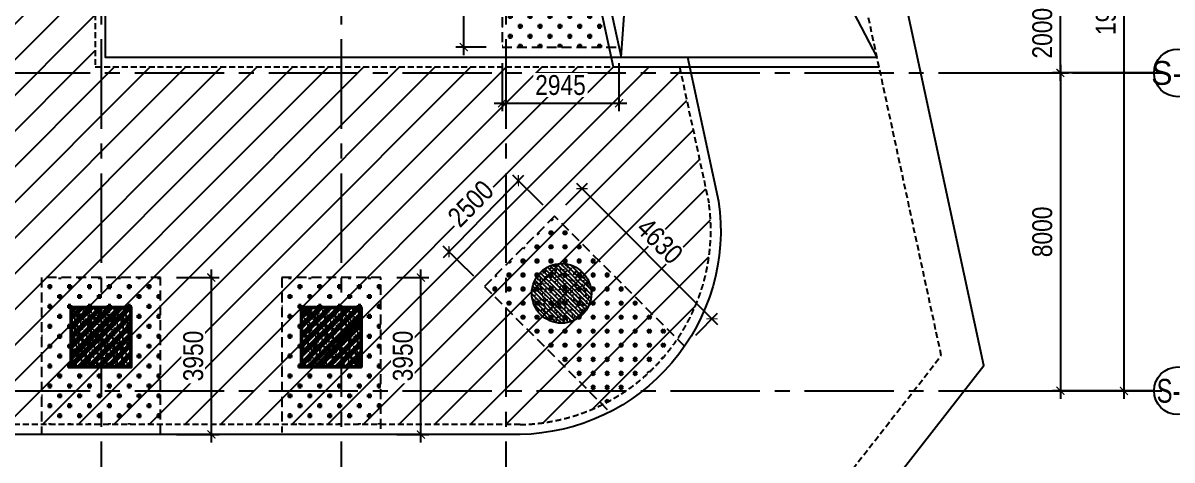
# Model space of a CAD drawing. Header units: millimetres. Extents: x -80883 to 1373228, y -532110 to 182357.
# Drawn here: x 1320670 to 1349616, y -337068 to -326069 of the extents above; entities that cross this region are included whole.
import ezdxf
from ezdxf.enums import TextEntityAlignment as Align

# ---------------------------------------------------------------- set-up
doc = ezdxf.new("R2010")
doc.units = ezdxf.units.MM
doc.header["$LTSCALE"] = 100
doc.header["$PDMODE"] = 32
doc.header["$PDSIZE"] = 2.5
for name, pattern in [('CENTER2', [1.125, 0.75, -0.125, 0.125, -0.125]), ('DASHED', [4.5, 3, -1.5]), ('HIDDEN', [0.375, 0.25, -0.125])]:
    doc.linetypes.add(name, pattern=pattern)
doc.layers.add('0-Hatch', color=250, linetype='Continuous', lineweight=40)
doc.layers.add('KT-Net cot vach', color=6, linetype='Continuous', lineweight=50)
for name, color, linetype in [('0-khuat', 3, 'HIDDEN'), ('ccu11-Khuat', 9, 'DASHED'), ('ccu11-Manh', 8, 'Continuous'), ('ccu12-Hatch', 250, 'Continuous'), ('ccu12-Thay', 7, 'Continuous'), ('ccu12-Truc', 13, 'CENTER2'), ('KC-Betong', 6, 'Continuous'), ('KC2-DIM', 251, 'Continuous'), ('KT-Dim', 8, 'Continuous'), ('Xref_ST_MBDV Cot vach 30.7.2022$0$Xref_ST_MBDV Cot vach 30.7.2022|Xref_ST_MBDV Cot vach 30.7.2022|Xref_ST_MBDV Cot vach 30.7.2022|Xref_ST_MBDV Cot vach 30.7.2022|A-CORE-OTLN', 2, 'Continuous'), ('Xref_ST_MBDV Cot vach 30.7.2022|Xref_ST_MBDV Cot vach 30.7.2022|Xref_ST_MBDV Cot vach 30.7.2022|Xref_ST_MBDV Cot vach 30.7.2022|A-GRID-SYM', 50, 'Continuous')]:
    doc.layers.add(name, color=color, linetype=linetype)
doc.styles.add('Arial Narrow', font='ARIALN.TTF')
doc.styles.add('HBA-Text', font='GOTHIC.TTF')
doc.dimstyles.new('ccu12-200', dxfattribs={"dimscale": 200, "dimtxt": 2.5, "dimasz": 1, "dimexe": 1, "dimexo": 2, "dimgap": 1, "dimtad": 1, "dimdec": 0, "dimrnd": 5, "dimdsep": 46, "dimtxsty": 'Arial Narrow', "dimblk": 'ARCHTICK', "dimcen": -1, "dimdle": 1, "dimclrd": 256, "dimclre": 256, "dimclrt": 3, "dimadec": 0, "dimazin": 2, "dimtfac": 0.1, "dimtdec": 0, "dimtmove": 0, "dimatfit": 1, "dimldrblk": 'ARCHTICK', "dimfxl": 1, "dimtvp": 0.8333333333333334, "dimtolj": 1, "dimtzin": 12, "dimarcsym": 0})

# ---------------------------------------------------------------- blocks, each defined once
blk = doc.blocks.new('MBKC-T1-PN')
at = {"layer": '0-Hatch', "ltscale": 2}
h = blk.add_hatch(dxfattribs=at)
h.set_pattern_fill('CROSS', color=256, scale=1000.000000000006, angle=90.00000000000001, style=0)
h.set_pattern_definition([(90, (1650195.804633926, -7899715.616671358), (-250.0000000000016, 250.0000000000015), [125.0000000000008, -375.0000000000023]), (180, (1650258.304633926, -7899653.116671358), (-250.0000000000015, -250.0000000000016), [125.0000000000008, -375.0000000000023])])
h.paths.add_polyline_path([(102827.906856725, -25926.6166713073), (102181.2426145945, -22926.6166713073), (100136.8046339147, -22926.6166713073), (100136.8046339147, -25926.6166713073)])
h = blk.add_hatch(dxfattribs=at)
h.set_pattern_fill('CROSS', color=256, scale=1000.000000000006, angle=135, style=0)
h.set_pattern_definition([(135, (6765303.630617171, -4505800.302151032), (-353.553390593276, -8.526512829121202e-14), [125.0000000000008, -375.0000000000023]), (225, (6765303.630617171, -4505711.913803384), (5.684341886080801e-14, -353.553390593276), [125.0000000000008, -375.0000000000023])])
edge = h.paths.add_edge_path()
edge.add_arc((100503.7394000648, -30535.27201428276), 4892.113990781871, 296.231031234144, 325.9103940284376)
edge.add_line((104555.2024366714, -33277.2469525006), (101460.0282505455, -30182.07276637491))
edge.add_line((101460.0282505455, -30182.07276637491), (99692.26129757916, -31949.83971934125))
edge.add_line((99692.26129757916, -31949.83971934125), (102666.0133782688, -34923.59180003055))
h = blk.add_hatch(dxfattribs=at)
h.set_pattern_fill('CROSS', color=256, scale=1000.000000000006, angle=90.00000000000001, style=0)
h.set_pattern_definition([(90, (1638595.804469733, -7908515.616611958), (-250.0000000000016, 250.0000000000014), [125.0000000000008, -375.0000000000023]), (180, (1638658.304469733, -7908453.116611958), (-250.0000000000014, -250.0000000000015), [125.0000000000008, -375.0000000000023])])
h.paths.add_polyline_path([(91536.80446972139, -31726.61661190941), (88536.80446972139, -31726.61661190941), (88536.80446972139, -35426.61506945355), (91536.80446972139, -35426.61506945355)])
h = blk.add_hatch(dxfattribs=at)
h.set_pattern_fill('CROSS', color=256, scale=1000.000000000006, angle=90.00000000000001, style=0)
h.set_pattern_definition([(90, (1644395.804469733, -7908515.616611962), (-250.0000000000016, 250.0000000000014), [125.0000000000008, -375.0000000000023]), (180, (1644458.304469733, -7908453.116611962), (-250.0000000000014, -250.0000000000015), [125.0000000000008, -375.0000000000023])])
h.paths.add_polyline_path([(94586.80446972139, -35426.61506945355), (97086.80446972139, -35426.61506945355), (97086.80446972139, -31726.61661191314), (94586.80446972139, -31726.6166119132)])
at = {"layer": 'ccu12-Hatch', "ltscale": 0.5}
h = blk.add_hatch(dxfattribs=at)
h.set_pattern_fill('ANSI31', color=256, scale=200)
h.set_pattern_definition([(45, (-1232600.871086698, 300749.4537652719), (-449.0128060534577, 449.0128060534577), [])])
edge = h.paths.add_edge_path()
edge.add_arc((39596.5258784194, -12165.34503250691), 24169.46523214078, 82.88137897741478, 110.3519449384467, ccw=False)
edge.add_line((42591.70211395179, 11817.81507882464), (58406.76826363965, 7707.460248947376))
edge.add_arc((57566.76677237987, 4896.279314257787), 2933.997401648627, 22.368302132014207, 73.36346853650582, ccw=False)
edge.add_line((60280.00056402339, 6012.837931064423), (65645.2552123724, -9495.342720050656))
edge.add_arc((69912.35162360128, -7700.789438651875), 4629.096376454211, 202.8094831940485, 267.8461387636046)
edge.add_line((69738.37575314008, -12326.61538209155), (89786.80552536738, -12326.61538209155))
edge.add_line((89786.80552536738, -12326.61538209155), (89786.80552536552, -14486.6249031527))
edge.add_line((89786.80552536552, -14486.6249031527), (90834.7687206131, -14486.62490315287))
edge.add_line((90834.7687206131, -14486.62490315287), (90834.76635349239, -14486.62703115697))
edge.add_line((90834.76635349239, -14486.62703115697), (93582.1413394094, -14486.62703115703))
edge.add_line((93582.1413394094, -14486.62703115703), (93582.14357479545, -14486.50828201312))
edge.add_line((93582.14357479545, -14486.50828201312), (97086.90349016106, -14486.6082508968))
edge.add_line((97086.90349016106, -14486.6082508968), (97086.90349016106, -24426.61538177478))
edge.add_line((97086.90349016106, -24426.61538177478), (89886.80552545143, -24426.6153830188))
edge.add_line((89886.80552545143, -24426.6153830188), (89886.80552545143, -26426.61538159492))
edge.add_line((89886.80552545143, -26426.61538159492), (104609.6535231646, -26426.61538159504))
edge.add_line((104609.6535231646, -26426.61538159504), (105347.4875280627, -29849.06259193434))
edge.add_arc((100503.7394000653, -30535.27201428305), 4892.113990781321, -88.98280526600831, 8.063382661788978, ccw=False)
edge.add_line((100590.5864808073, -35426.61506945355), (55455.55192690738, -35426.61506945355))
edge.add_arc((55461.66778308339, -30567.90211140737), 4858.716807180945, 197.5048071931062, 269.9278795506233, ccw=False)
edge.add_line((50827.94980508671, -32029.33521380113), (46319.23951797537, -19000.21078809898))
edge.add_arc((35342.89111414202, -23363.40948498569), 11811.76223731449, 21.6782725501053, 114.2965891740708)
edge.add_line((30482.82222025329, -12597.84133938845), (15440.22126940242, -17787.66880758357))
edge.add_arc((13548.83679810865, -12297.90464630711), 5806.448636187753, 244.533379235947, 289.01032906862923, ccw=False)
edge.add_arc((51601.22406761372, 27498.46431632899), 60602.85856022522, 217.6298442272399, 228.0027393231647, ccw=False)
edge.add_line((3605.473727127304, -9503.081798993808), (-504.3626536345109, -3435.722267398494))
edge.add_arc((2629.021960851969, -2740.241346217575), 3209.640611350007, 105.4996049737502, 192.5144003469773, ccw=False)
edge.add_line((1771.304140177555, 352.6720043509267), (31190.7288702894, 10495.31749677))
at = {"layer": '0-khuat', "ltscale": 10}
for points in [[(102436.984653458, -22926.6166713073), (100136.8046339147, -22926.6166713073), (100136.8046339147, -25926.6166713073), (103083.6488955882, -25926.6166713073)], [(104735.0709816902, -33457.11549751944), (101460.0282505455, -30182.07276637491), (99692.26129757916, -31949.83971934125), (102852.1971278689, -35109.77554963063)], [(91536.80446972139, -31726.61661190941), (88536.80446972139, -31726.61661190941)], [(97086.80446972139, -35534.60814153496), (97086.80446972139, -31726.61661191314), (94586.80446972139, -31726.61661191314), (94586.80446972139, -35629.42449469049)]]:
    blk.add_lwpolyline(points, dxfattribs=at)
at = {"layer": '0-khuat', "ltscale": 10, "extrusion": (1, 0, 0), "elevation": 88536.80446972139}
blk.add_lwpolyline([(-31726.61661190941, 0), (-35676.61506945355, -0.1207024955556514)], dxfattribs=at)
at = {"layer": '0-khuat', "ltscale": 10, "extrusion": (-1, 0, 0), "elevation": -91536.80446972139}
blk.add_lwpolyline([(35676.61506945355, -0.1235698724567536), (31726.61661190941, 0)], dxfattribs=at)
at = {"layer": 'ccu11-Khuat', "ltscale": 0.5, "elevation": -0.1248620286703281}
blk.add_lwpolyline([(64968.80776126846, -41910.76057298976), (105785.5588329488, -40620.72874475905), (111202.0284154711, -33691.14119643258), (92975.20629092376, 50866.59806175559)], dxfattribs=at)
blk.add_lwpolyline([(69738.37575314008, -12326.61538209155), (89786.80552536738, -12326.61538209155), (89786.80552536552, -14486.6249031527), (90834.7687206131, -14486.62490315287), (90834.76635349239, -14486.62703115697), (93582.1413394094, -14486.62703115703), (93582.14357479545, -14486.50828201312), (97086.90349016106, -14486.6082508968), (97086.90349016106, -24426.61538177478), (89886.80552545143, -24426.6153830188), (89886.80552545143, -26426.61538159492), (104609.6535231646, -26426.61538159504), (105347.4875280627, -29849.06259193434, -0.4507096037373304), (100590.5864808073, -35426.61506945355), (55455.55192690738, -35426.61506945355, -0.3269618123751123)], format="xyb", dxfattribs=at)
at = {"layer": 'ccu12-Thay', "ltscale": 0.5}
for p, q in [((98595.14522089227, -5103.583406818507, -0.1248620286703281), (103137.5374738472, -26176.61616639997, -0.1248620286703281)), ((103137.5374738472, -26176.61616639997, -0.1248620286703281), (109582.2368706344, -26176.61616486043, -0.1248620286703281))]:
    blk.add_line(p, q, dxfattribs=at)
at = {"layer": 'ccu12-Thay', "ltscale": 0.5, "elevation": -0.1248620286703281}
blk.add_lwpolyline([(69743.14055128163, -12076.61538209155), (90036.80552536761, -12076.61538209155), (90036.80552536575, -14236.62490315275), (91486.80552544771, -14236.62490315299), (91486.803158327, -14236.62703115703), (93336.803158327, -14236.62703115703), (93336.80552544771, -14236.50128395105), (97336.90349016106, -14236.61538173171), (97336.90349016106, -24676.61538173159), (90136.80552545143, -24676.61538297561), (90136.80552545143, -26176.61538159492), (104811.5005761045, -26176.61538159504), (105593.7363485578, -29805.02044220309, -0.4513714951595503), (100592.7780615496, -35676.61506945355), (55455.39655799186, -35676.61506945355, -0.3267809868965265)], format="xyb", dxfattribs=at)
blk.add_lwpolyline([(104753.6921597233, -3776.06702514831), (98350.75843804004, -5156.262628219614), (102935.6841215885, -26426.61616644816), (109636.1255574757, -26426.61616484757)], dxfattribs=at)
at = {"layer": 'KC2-DIM', "ltscale": 0.5, "elevation": -0.1248620286703281}
for points in [[(103137.5374738472, -26176.61616639997), (104753.6924222333, -3776.068242982205)], [(98609.8034433003, -5200.903861337749), (109582.2368706344, -26176.61616486043)]]:
    blk.add_lwpolyline(points, dxfattribs=at)
at = {"layer": 'Xref_ST_MBDV Cot vach 30.7.2022$0$Xref_ST_MBDV Cot vach 30.7.2022|Xref_ST_MBDV Cot vach 30.7.2022|Xref_ST_MBDV Cot vach 30.7.2022|Xref_ST_MBDV Cot vach 30.7.2022|A-CORE-OTLN', "color": 6, "elevation": -0.1248620286703281}
blk.add_lwpolyline([(64931.80699950433, -42912.42932635889), (106285.1043480842, -41605.43971103476), (112278.2305070565, -33938.10367710376), (93952.75382619351, 51077.31307376944)], dxfattribs=at)
blk = doc.blocks.new('GRID-SYM-flat-85')
at = {"layer": 'Xref_ST_MBDV Cot vach 30.7.2022|Xref_ST_MBDV Cot vach 30.7.2022|Xref_ST_MBDV Cot vach 30.7.2022|Xref_ST_MBDV Cot vach 30.7.2022|A-GRID-SYM'}
blk.add_ellipse((0, 0), major_axis=(-899.9839282080502, 5.37856553410893), ratio=1, dxfattribs=at)
at = {"layer": 'Xref_ST_MBDV Cot vach 30.7.2022|Xref_ST_MBDV Cot vach 30.7.2022|Xref_ST_MBDV Cot vach 30.7.2022|Xref_ST_MBDV Cot vach 30.7.2022|A-GRID-SYM', "style": 'HBA-Text'}
blk.add_attdef('GRID', text='', height=900.0000000000003, rotation=359.630251078169, dxfattribs=at).set_placement((9.578760419288606e-21, 1.60279360265213e-18, 5.362191130063174e-08), align=Align.MIDDLE_CENTER)
blk = doc.blocks.new('GRID-SYM-flat-86')
at = {"layer": 'Xref_ST_MBDV Cot vach 30.7.2022|Xref_ST_MBDV Cot vach 30.7.2022|Xref_ST_MBDV Cot vach 30.7.2022|Xref_ST_MBDV Cot vach 30.7.2022|A-GRID-SYM'}
blk.add_ellipse((0, 0), major_axis=(-899.9839282080502, 5.37856553410893), ratio=1, dxfattribs=at)
at = {"layer": 'Xref_ST_MBDV Cot vach 30.7.2022|Xref_ST_MBDV Cot vach 30.7.2022|Xref_ST_MBDV Cot vach 30.7.2022|Xref_ST_MBDV Cot vach 30.7.2022|A-GRID-SYM', "style": 'HBA-Text'}
blk.add_attdef('GRID', text='', height=900.0000000000003, rotation=359.6302510781834, dxfattribs=at).set_placement((-3.313819860899584e-20, -5.54494427347405e-18, -1.855076720465948e-07), align=Align.MIDDLE_CENTER)
blk = doc.blocks.new('_ARCHTICK')
at = {"color": 0, "linetype": 'ByBlock', "const_width": 0.15}
blk.add_lwpolyline([(-0.5, -0.5), (0.5, 0.5)], dxfattribs=at)
blk = doc.blocks.new('*D1095')
at = {"layer": 'Defpoints', "color": 0, "transparency": 16777216}
for p in [(420808.1932698449, -72696.27179369514), (420808.1932698449, -92196.27179369555), (424766.3851447776, -92196.27179369555)]:
    blk.add_point(p, dxfattribs=at)
at = {"layer": 'KT-Dim', "lineweight": -2, "transparency": 16777216}
for p, q in [((424766.3851447776, -72496.27179369514), (424766.3851447776, -92396.27179369555)), ((421208.1932698449, -72696.27179369514), (424966.3851447776, -72696.27179369514)), ((421208.1932698449, -92196.27179369555), (424966.3851447776, -92196.27179369555))]:
    blk.add_line(p, q, dxfattribs=at)
at = {"layer": 'KT-Dim', "lineweight": -2, "transparency": 16777216, "xscale": 200, "yscale": 200, "zscale": 200}
for p, rotation in [((424766.3851447776, -72696.27179369514), 90), ((424766.3851447776, -92196.27179369555), 270)]:
    blk.add_blockref('_ARCHTICK', p, dxfattribs=dict(at, rotation=rotation))
at = {"layer": 'KT-Dim', "color": 3, "transparency": 16777216, "insert": (424311.0986509167, -82446.27179369544), "char_height": 500, "attachment_point": 5, "rotation": 90, "style": 'Arial Narrow'}
blk.add_mtext('\\A1;19500', dxfattribs=at)
blk = doc.blocks.new('*D1096')
at = {"layer": 'Defpoints', "color": 0, "transparency": 16777216}
for p in [(420808.1932698449, -84196.27186136894), (420808.1932698449, -92196.27179369555), (423166.3851447776, -92196.27179369555)]:
    blk.add_point(p, dxfattribs=at)
at = {"layer": 'KT-Dim', "lineweight": -2, "transparency": 16777216}
for p, q in [((421208.1932698449, -84196.27186136894), (423366.3851447776, -84196.27186136894)), ((423166.3851447776, -83996.27186136894), (423166.3851447776, -92396.27179369555)), ((421208.1932698449, -92196.27179369555), (423366.3851447776, -92196.27179369555))]:
    blk.add_line(p, q, dxfattribs=at)
at = {"layer": 'KT-Dim', "lineweight": -2, "transparency": 16777216, "xscale": 200, "yscale": 200, "zscale": 200}
for p, rotation in [((423166.3851447776, -84196.27186136894), 90), ((423166.3851447776, -92196.27179369555), 270)]:
    blk.add_blockref('_ARCHTICK', p, dxfattribs=dict(at, rotation=rotation))
at = {"layer": 'KT-Dim', "color": 3, "transparency": 16777216, "insert": (422711.0986509167, -88196.27182753234), "char_height": 500, "attachment_point": 5, "rotation": 90, "style": 'Arial Narrow'}
blk.add_mtext('\\A1;8000', dxfattribs=at)
blk = doc.blocks.new('*D1055')
at = {"layer": 'Defpoints', "color": 0, "transparency": 16777216}
for p in [(420308.068988459, -82196.27186136981), (423166.3851447753, -82196.27186136981), (420808.1932698449, -84196.27186136894)]:
    blk.add_point(p, dxfattribs=at)
at = {"layer": 'KT-Dim', "lineweight": -2, "transparency": 16777216}
for p, q in [((420708.068988459, -82196.27186136981), (423366.3851447753, -82196.27186136981)), ((423166.3851447753, -84396.27186136894), (423166.3851447753, -81996.27186136981)), ((421208.1932698449, -84196.27186136894), (423366.3851447753, -84196.27186136894))]:
    blk.add_line(p, q, dxfattribs=at)
at = {"layer": 'KT-Dim', "lineweight": -2, "transparency": 16777216, "xscale": 200, "yscale": 200, "zscale": 200}
for p, rotation in [((423166.3851447753, -82196.27186136981), 90), ((423166.3851447753, -84196.27186136894), 270)]:
    blk.add_blockref('_ARCHTICK', p, dxfattribs=dict(at, rotation=rotation))
at = {"layer": 'KT-Dim', "color": 3, "transparency": 16777216, "insert": (422711.0986509143, -83196.27186136947), "char_height": 500, "attachment_point": 5, "rotation": 90, "style": 'Arial Narrow'}
blk.add_mtext('\\A1;2000', dxfattribs=at)
blk = doc.blocks.new('*U151')
h = blk.add_hatch()
h.set_pattern_fill('VATLIEU04', color=250, scale=40, style=0, pattern_type=2)
h.set_pattern_definition([(49.99999999999999, (550, -550), (286.9040730403014, -25.10085399303804), [30, -330]), (355, (550, -550), (-55.50053344520001, 300.8768534800047), [24, -264]), (100.4514, (573.908672, -552.091736), (231.4037526856086, 275.7758168243814), [25.496076, -280.4568448]), (46.18420000000001, (550, -470), (426.8964194502578, -66.20760573160723), [45, -495]), (96.6356, (585.574698, -475.5173228), (373.8650822194813, 389.6471483601767), [38.2441152, -420.6852]), (351.1842, (550, -470), (373.8647780534509, 389.6474403701299), [36, -396]), (21, (590, -490), (238.7628208473847, -161.0475562661355), [30, -330]), (326.0000000000001, (590, -490), (97.32613276863269, 290.0600180187412), [24, -264]), (71.4514, (609.8968932, -503.4206424), (336.089051432596, 129.012198683981), [25.496076, -280.4568448]), (37.50000000000001, (550, -550), (4.863942126916267, 133.1575415325246), [0, -260.8, 0, -268, 0, -265]), (7.499999999999999, (550, -550), (105.2278149768594, 157.7646847529441), [0, -152.8, 0, -254.8, 0, -101]), (327.5, (460.8, -550), (213.5289744689636, -9.021948693751902), [0, -100, 0, -312, 0, -414]), (317.5, (420.8, -550), (233.2744677369545, 40.04199293292709), [0, -130, 0, -207.2, 0, -294]), (45, (550, -550), (-120.2081528017131, 120.2081528017131), []), (45, (550, -501), (-120.2081528017131, 120.2081528017131), [])])
h.paths.add_polyline_path([(-475, 475), (1025, 475), (1025, -1025), (-475, -1025)])
at = {"color": 6, "ltscale": 0.25}
blk.add_lwpolyline([(-475, 475), (1025, 475), (1025, -1025), (-475, -1025)], close=True, dxfattribs=at)
at = {"layer": 'Defpoints', "linetype": 'ByBlock', "ltscale": 30}
for p, q in [((1025, 475), (-475, -1025)), ((-475, 475), (1025, -1025))]:
    blk.add_line(p, q, dxfattribs=at)
blk = doc.blocks.new('MBDV-B1-T1-PN')
at = {"layer": 'ccu12-Hatch', "ltscale": 0.5}
h = blk.add_hatch(dxfattribs=at)
h.set_pattern_fill('BETONG', color=256, scale=50, angle=90, pattern_type=2)
h.set_pattern_definition([(90, (-625896.838224031, 300674.5951627561), (-259.8076212, 1.59086285848334e-14), [6.25, -143.75]), (90, (-625907.663541581, 300674.5951627561), (-259.8076212, 1.59086285848334e-14), [6.25, -143.75]), (210, (-625896.838224031, 300674.5951627561), (129.9038105999999, -225.0000000560045), [6.25, -143.75]), (210, (-625902.250882831, 300683.9701627561), (129.9038105999999, -225.0000000560045), [6.25, -143.75]), (90, (-626026.7420346311, 300749.5951627561), (-259.8076212, 1.59086285848334e-14), [6.25, -143.75]), (90, (-626037.5673521811, 300749.5951627561), (-259.8076212, 1.59086285848334e-14), [6.25, -143.75]), (210, (-626026.7420346311, 300749.5951627561), (129.9038105999999, -225.0000000560045), [6.25, -143.75]), (210, (-626032.154693431, 300758.9701627561), (129.9038105999999, -225.0000000560045), [6.25, -143.75]), (150, (-625896.838224031, 300680.8451627561), (-129.9038106, -225.0000000560045), [6.25, -143.75]), (150, (-625902.250882831, 300671.4701627561), (-129.9038106, -225.0000000560045), [6.25, -143.75]), (150, (-625766.934413431, 300755.8451627561), (-129.9038106, -225.0000000560045), [6.25, -143.75]), (150, (-625772.347072231, 300746.4701627561), (-129.9038106, -225.0000000560045), [6.25, -143.75]), (135, (-625896.838224031, 300674.5951627561), (-53.03300858899107, -53.03300858899107), []), (140, (-625896.838224031, 300674.5951627561), (31.37606749129758, 358.6300913003767), [37.5, -412.5]), (85.00000000000001, (-625896.838224031, 300674.5951627561), (-376.0960668500059, -69.37566680649998), [30, -330]), (190.4514, (-625894.223554031, 300704.4810027561), (-344.7197710304768, 289.2546908570108), [31.870095, -350.571056]), (136.1842, (-625996.838224031, 300674.5951627561), (82.75950716450907, 533.6205243128222), [56.24999999999995, -618.7499999999992]), (186.6356, (-625989.941570531, 300719.0635352561), (-487.0589354502208, 467.3313527743517), [47.805144, -525.8565]), (81.18420000000005, (-625996.838224031, 300674.5951627561), (-487.0593004626622, 467.3309725668137), [45, -495]), (111, (-625971.838224031, 300724.5951627561), (201.3094453326694, 298.4535260592309), [37.5, -412.5]), (56.00000000000004, (-625971.838224031, 300724.5951627561), (-362.5750225234265, 121.6576659607909), [30, -330]), (161.4514, (-625955.0624210311, 300749.4662792561), (-161.2652483549762, 420.111314290745), [31.87009499999998, -350.5710559999996]), (127.5, (-625896.838224031, 300674.5951627561), (-166.4469269156558, 6.079927658645344), [0, -326, 0, -335, 0, -331.25]), (97.49999999999993, (-625896.838224031, 300674.5951627561), (-197.2058559411801, 131.5347687210743), [0, -191, 0, -318.5, 0, -126.25]), (57.49999999999999, (-625896.838224031, 300563.0951627561), (11.27743586718989, 266.9112180862045), [0, -124.9999999999999, 0, -389.9999999999996, 0, -517.4999999999992]), (47.5, (-625896.838224031, 300513.0951627561), (-50.05249116615884, 291.5930846711931), [0, -162.5, 0, -259, 0, -367.5])])
edge = h.paths.add_edge_path()
edge.add_arc((101636.8034040495, -32126.61572086334), 750, 0, 360)
at = {"layer": 'KC-Betong', "ltscale": 0.5}
blk.add_circle((101636.8034040495, -32126.61572086334, -4.45853799861673e-05), 750, dxfattribs=at)
at = {"layer": 'KT-Net cot vach'}
for p in [(89761.80448012985, -32951.61705750698), (95561.80448012985, -32951.61705751001)]:
    blk.add_blockref('*U151', p, dxfattribs=at)
blk = doc.blocks.new('*D1246')
at = {"layer": 'Defpoints', "color": 0, "ltscale": 0.5, "transparency": 16777216}
for p in [(1324137.67555642, -332476.0705169245), (1325416.04846811, -332476.0705169245), (1324137.67555642, -336426.0688347255, -0.1235698724567536)]:
    blk.add_point(p, dxfattribs=at)
at = {"layer": 'KC2-DIM', "lineweight": -2, "ltscale": 0.5, "transparency": 16777216}
for p, q in [((1325416.04846811, -336626.0688347255), (1325416.04846811, -332276.0705169245)), ((1324537.67555642, -332476.0705169245), (1325616.04846811, -332476.0705169245)), ((1324537.67555642, -336426.0688347255), (1325616.04846811, -336426.0688347255))]:
    blk.add_line(p, q, dxfattribs=at)
at = {"layer": 'KC2-DIM', "lineweight": -2, "ltscale": 0.5, "transparency": 16777216, "xscale": 200, "yscale": 200, "zscale": 200}
for p, rotation in [((1325416.04846811, -332476.0705169245), 90), ((1325416.04846811, -336426.0688347255), 270)]:
    blk.add_blockref('_ARCHTICK', p, dxfattribs=dict(at, rotation=rotation))
at = {"layer": 'KC2-DIM', "color": 3, "ltscale": 0.5, "transparency": 16777216, "insert": (1324960.761974249, -334451.0696758254), "char_height": 500, "attachment_point": 5, "rotation": 90, "style": 'Arial Narrow', "bg_fill": 3, "box_fill_scale": 1.1, "bg_fill_color": 256, "bg_fill_true_color": 13158600, "bg_fill_transparency": 0}
blk.add_mtext('\\A1;3950', dxfattribs=at)
blk = doc.blocks.new('*D1265')
at = {"layer": 'Defpoints', "color": 0, "ltscale": 0.5, "transparency": 16777216}
for p in [(1329687.67555642, -332476.0703771851), (1330695.605791946, -332476.0703771851), (1329687.67555642, -336426.0688347255, -0.1248620286703281)]:
    blk.add_point(p, dxfattribs=at)
at = {"layer": 'KC2-DIM', "lineweight": -2, "ltscale": 0.5, "transparency": 16777216}
for p, q in [((1330695.605791946, -336626.0688347255), (1330695.605791946, -332276.0703771851)), ((1330087.67555642, -332476.0703771851), (1330895.605791946, -332476.0703771851)), ((1330087.67555642, -336426.0688347255), (1330895.605791946, -336426.0688347255))]:
    blk.add_line(p, q, dxfattribs=at)
at = {"layer": 'KC2-DIM', "lineweight": -2, "ltscale": 0.5, "transparency": 16777216, "xscale": 200, "yscale": 200, "zscale": 200}
for p, rotation in [((1330695.605791946, -332476.0703771851), 90), ((1330695.605791946, -336426.0688347255), 270)]:
    blk.add_blockref('_ARCHTICK', p, dxfattribs=dict(at, rotation=rotation))
at = {"layer": 'KC2-DIM', "color": 3, "ltscale": 0.5, "transparency": 16777216, "insert": (1330240.319298085, -334451.0696059556), "char_height": 500, "attachment_point": 5, "rotation": 90, "style": 'Arial Narrow', "bg_fill": 3, "box_fill_scale": 1.1, "bg_fill_color": 256, "bg_fill_true_color": 13158600, "bg_fill_transparency": 0}
blk.add_mtext('\\A1;3950', dxfattribs=at)
blk = doc.blocks.new('*D1276')
at = {"layer": '0-Hatch', "lineweight": -2, "ltscale": 0.5, "transparency": 16777216}
for p, q in [((1331261.027330371, -331968.9893759752), (1333290.037088247, -329896.8111374916)), ((1333775.095297601, -330651.6764808624), (1333007.210043033, -329899.7881319204)), ((1332025.93559051, -332438.0506797037), (1331258.050335942, -331686.1623307617))]:
    blk.add_line(p, q, dxfattribs=at)
at = {"layer": 'Defpoints', "color": 0, "ltscale": 0.5, "transparency": 16777216}
for p in [(1333150.112062854, -330039.7131573128), (1334060.899337243, -330931.526531647), (1332311.739630152, -332717.9007304883)]:
    blk.add_point(p, dxfattribs=at)
at = {"layer": '0-Hatch', "lineweight": -2, "ltscale": 0.5, "transparency": 16777216, "xscale": 200, "yscale": 200, "zscale": 200}
for p, rotation in [((1333150.112062854, -330039.7131573128), 45.60306438295845), ((1331400.952355763, -331826.0873561541), 225.6030643829585)]:
    blk.add_blockref('_ARCHTICK', p, dxfattribs=dict(at, rotation=rotation))
at = {"layer": '0-Hatch', "color": 3, "ltscale": 0.5, "transparency": 16777216, "insert": (1331950.225411459, -330614.3703856621), "char_height": 500, "attachment_point": 5, "rotation": 45.60306438295845, "style": 'Arial Narrow', "bg_fill": 3, "box_fill_scale": 1.1, "bg_fill_color": 256, "bg_fill_true_color": 13158600, "bg_fill_transparency": 0}
blk.add_mtext('\\A1;2500', dxfattribs=at)
blk = doc.blocks.new('*D1277')
at = {"layer": '0-Hatch', "lineweight": -2, "ltscale": 0.5, "transparency": 16777216}
for p, q in [((1334343.742049718, -330648.6838191723), (1334893.713625012, -330098.712243878)), ((1334610.870912538, -330098.7122438779), (1338168.756356157, -333656.597687497)), ((1337618.784780863, -333923.7265503167), (1338168.756356157, -333373.7549750225))]:
    blk.add_line(p, q, dxfattribs=at)
at = {"layer": 'Defpoints', "color": 0, "ltscale": 0.5, "transparency": 16777216}
for p in [(1334060.899337243, -330931.5265316469), (1338027.33499992, -333515.1763312598), (1337335.942068388, -334206.5692627913)]:
    blk.add_point(p, dxfattribs=at)
at = {"layer": '0-Hatch', "lineweight": -2, "ltscale": 0.5, "transparency": 16777216, "xscale": 200, "yscale": 200, "zscale": 200}
for p, rotation in [((1334752.292268775, -330240.1336001153), 135.0000000000015), ((1338027.33499992, -333515.1763312598), 315.0000000000015)]:
    blk.add_blockref('_ARCHTICK', p, dxfattribs=dict(at, rotation=rotation))
at = {"layer": '0-Hatch', "color": 3, "ltscale": 0.5, "transparency": 16777216, "insert": (1336711.749801539, -331555.7187984958), "char_height": 500, "attachment_point": 5, "rotation": 315.00000000000153, "style": 'Arial Narrow', "bg_fill": 3, "box_fill_scale": 1.1, "bg_fill_color": 256, "bg_fill_true_color": 13158600, "bg_fill_transparency": 0}
blk.add_mtext('\\A1;4630', dxfattribs=at)
blk = doc.blocks.new('*D1286')
at = {"layer": 'Defpoints', "color": 0, "ltscale": 0.5, "transparency": 16777216}
for p in [(1332737.675720613, -326676.0704365792), (1335684.519982286, -326676.0704365792), (1335684.519982286, -328089.0277494064)]:
    blk.add_point(p, dxfattribs=at)
at = {"layer": 'KC2-DIM', "lineweight": -2, "ltscale": 0.5, "transparency": 16777216}
for p, q in [((1332737.675720613, -327076.0704365792), (1332737.675720613, -328289.0277494064)), ((1335684.519982286, -327076.0704365792), (1335684.519982286, -328289.0277494064)), ((1332537.675720613, -328089.0277494064), (1335884.519982286, -328089.0277494064))]:
    blk.add_line(p, q, dxfattribs=at)
at = {"layer": 'KC2-DIM', "lineweight": -2, "ltscale": 0.5, "transparency": 16777216, "xscale": 200, "yscale": 200, "zscale": 200, "rotation": 180}
blk.add_blockref('_ARCHTICK', (1332737.675720613, -328089.0277494064), dxfattribs=at)
at = {"layer": 'KC2-DIM', "lineweight": -2, "ltscale": 0.5, "transparency": 16777216, "xscale": 200, "yscale": 200, "zscale": 200}
blk.add_blockref('_ARCHTICK', (1335684.519982286, -328089.0277494064), dxfattribs=at)
at = {"layer": 'KC2-DIM', "color": 3, "ltscale": 0.5, "transparency": 16777216, "insert": (1334211.09785145, -327633.7412555456), "char_height": 500, "attachment_point": 5, "style": 'Arial Narrow', "bg_fill": 3, "box_fill_scale": 1.1, "bg_fill_color": 256, "bg_fill_true_color": 13158600, "bg_fill_transparency": 0}
blk.add_mtext('\\A1;2945', dxfattribs=at)
blk = doc.blocks.new('*D1287')
at = {"layer": 'Defpoints', "color": 0, "ltscale": 0.5, "transparency": 16777216}
for p in [(1331775.717182058, -323676.0704365793), (1332737.675720613, -323676.0704365793), (1332737.675720613, -326676.0704365793)]:
    blk.add_point(p, dxfattribs=at)
at = {"layer": 'KC2-DIM', "lineweight": -2, "ltscale": 0.5, "transparency": 16777216}
for p, q in [((1331775.717182058, -326876.0704365793), (1331775.717182058, -323476.0704365793)), ((1332337.675720613, -323676.0704365793), (1331575.717182058, -323676.0704365793)), ((1332337.675720613, -326676.0704365793), (1331575.717182058, -326676.0704365793))]:
    blk.add_line(p, q, dxfattribs=at)
at = {"layer": 'KC2-DIM', "lineweight": -2, "ltscale": 0.5, "transparency": 16777216, "xscale": 200, "yscale": 200, "zscale": 200}
for p, rotation in [((1331775.717182058, -323676.0704365793), 90), ((1331775.717182058, -326676.0704365793), 270)]:
    blk.add_blockref('_ARCHTICK', p, dxfattribs=dict(at, rotation=rotation))
at = {"layer": 'KC2-DIM', "color": 3, "ltscale": 0.5, "transparency": 16777216, "insert": (1331320.430688197, -325176.0704365796), "char_height": 500, "attachment_point": 5, "rotation": 90, "style": 'Arial Narrow', "bg_fill": 3, "box_fill_scale": 1.1, "bg_fill_color": 256, "bg_fill_true_color": 13158600, "bg_fill_transparency": 0}
blk.add_mtext('\\A1;3000', dxfattribs=at)
blk = doc.blocks.new('Grid-ST-flat-3')
at = {"layer": 'ccu12-Truc', "ltscale": 30}
for p, q in [((398999.3874795341, -66474.78057617624), (398999.3874795341, -104409.5824195731)), ((405049.3874795341, -66474.78057617624), (405049.3874795341, -104409.5824195731)), ((409199.3874795341, -66474.78057617624), (409199.3874795341, -104409.5824195731)), ((366096.2468389806, -84196.27186137141), (425824.046860399, -84196.27186136867)), ((366096.2468389729, -92196.27186136931), (425824.0468604038, -92196.27186137077))]:
    blk.add_line(p, q, dxfattribs=at)
at = {"layer": 'KT-Dim'}
for p, q in [((425524.0468603987, -84196.27192904486), (422966.3848485611, -84196.27210863977)), ((425524.0468604066, -84196.27168177709), (422966.3866532627, -84196.27186137158)), ((425524.0468604069, -92196.27192904195), (422966.3866532354, -92196.2721086365))]:
    blk.add_line(p, q, dxfattribs=at)
at = {"layer": 'KT-Dim', "xscale": 0.6666666666666665, "yscale": 0.6666666666666665, "zscale": 0.6666666666666665, "rotation": 0.325197994598278}
blk.add_blockref('GRID-SYM-flat-85', (426124.0468333187, -84196.45219530637), dxfattribs=at).add_auto_attribs({'GRID': 'S-P'})
at = {"layer": 'KT-Dim'}
ref = blk.add_blockref('GRID-SYM-flat-86', (426124.046833327, -92196.45219530351), dxfattribs=dict(at, xscale=0.6666666666666665, yscale=0.6666666666666665, zscale=0.6666666666666665, rotation=0.325197994598278))
ref.add_attrib('GRID', 'S-Q', dxfattribs={"layer": 'Xref_ST_MBDV Cot vach 30.7.2022|Xref_ST_MBDV Cot vach 30.7.2022|Xref_ST_MBDV Cot vach 30.7.2022|Xref_ST_MBDV Cot vach 30.7.2022|A-GRID-SYM', "height": 600, "style": 'HBA-Text', "width": 0.75}).set_placement((426124.046833327, -92196.45219530351), align=Align.MIDDLE_CENTER)
for base, p1, p2, picture, middle in [((424766.3851447776, -92196.27179369555), (420808.1932698446, -72696.27179369511), (420808.1932698446, -92196.27179369552), '*D1095', (424311.0986509167, -82446.27179369544)), ((423166.3851447753, -82196.27186136981), (420808.1932698446, -84196.2718613689), (420308.0689884587, -82196.27186136978), '*D1055', (422711.0986509143, -83196.27186136947)), ((423166.3851447776, -92196.27179369555), (420808.1932698446, -84196.2718613689), (420808.1932698446, -92196.27179369552), '*D1096', (422711.0986509167, -88196.27182753234))]:
    dim = blk.add_linear_dim(base=base, p1=p1, p2=p2, angle=90, dimstyle='ccu12-200', dxfattribs=at)
    dim.commit()
    dim.dimension.update_dxf_attribs({"geometry": picture, "text_midpoint": middle})

msp = doc.modelspace()

# ---------------------------------------------------------------- block references
for name, p in [('MBKC-T1-PN', (1232600.871086698, -300749.4537652719)), ('Grid-ST-flat-3', (923638.2882514866, -243129.7985158589))]:
    msp.add_blockref(name, p)
at = {"layer": 'ccu11-Manh'}
msp.add_blockref('MBDV-B1-T1-PN', (1232600.871086698, -300749.4537652719), dxfattribs=at)

# ---------------------------------------------------------------- next in the draw order: dimensions: what is measured, and where the dimension line sits
at = {"layer": '0-Hatch', "ltscale": 0.5}
dim = msp.add_aligned_dim(p1=(1332311.739630152, -332717.9007304884), p2=(1334060.899337244, -330931.526531647), distance=1274.701750933169, dimstyle='ccu12-200', override={"dimfxl": 150, "dimtfill": 1}, dxfattribs=at)
dim.commit()
dim.dimension.update_dxf_attribs({"geometry": '*D1276', "text_midpoint": (1331950.225411459, -330614.3703856621)})
at = {"layer": 'KC2-DIM', "ltscale": 0.5}
dim = msp.add_linear_dim(base=(1335684.519982286, -328089.0277494064), p1=(1332737.675720613, -326676.0704365792), p2=(1335684.519982286, -326676.0704365792), dimstyle='ccu12-200', override={"dimfxl": 150, "dimtfill": 1}, dxfattribs=at)
dim.commit()
dim.dimension.update_dxf_attribs({"geometry": '*D1286', "text_midpoint": (1334211.09785145, -327633.7412555456)})
for base, p1, p2, picture, middle in [((1325416.04846811, -332476.0705169245), (1324137.675556419, -336426.0688347254, -0.1235698724567536), (1324137.675556419, -332476.0705169244), '*D1246', (1324960.761974249, -334451.0696758254)), ((1330695.605791946, -332476.0703771851), (1329687.675556419, -336426.0688347254, -0.1248620286703281), (1329687.675556419, -332476.070377185), '*D1265', (1330240.319298085, -334451.0696059556))]:
    dim = msp.add_linear_dim(base=base, p1=p1, p2=p2, angle=90, dimstyle='ccu12-200', override={"dimfxl": 150, "dimtfill": 1}, dxfattribs=at)
    dim.commit()
    dim.dimension.update_dxf_attribs({"geometry": picture, "text_midpoint": middle})

# ---------------------------------------------------------------- next in the draw order: dimensions: what is measured, and where the dimension line sits
at = {"layer": '0-Hatch', "ltscale": 0.5}
dim = msp.add_aligned_dim(p1=(1334060.899337244, -330931.5265316468), p2=(1337335.942068388, -334206.5692627913), distance=977.7772607011977, dimstyle='ccu12-200', override={"dimfxl": 150, "dimtfill": 1}, dxfattribs=at)
dim.commit()
dim.dimension.update_dxf_attribs({"geometry": '*D1277', "text_midpoint": (1336711.749801539, -331555.7187984958)})
at = {"layer": 'KC2-DIM', "ltscale": 0.5}
dim = msp.add_linear_dim(base=(1331775.717182058, -323676.0704365793), p1=(1332737.675720613, -326676.0704365792), p2=(1332737.675720613, -323676.0704365792), angle=90, dimstyle='ccu12-200', override={"dimfxl": 150, "dimtfill": 1}, dxfattribs=at)
dim.commit()
dim.dimension.update_dxf_attribs({"geometry": '*D1287', "text_midpoint": (1331320.430688197, -325176.0704365796)})

doc.saveas('drawing.dxf')
